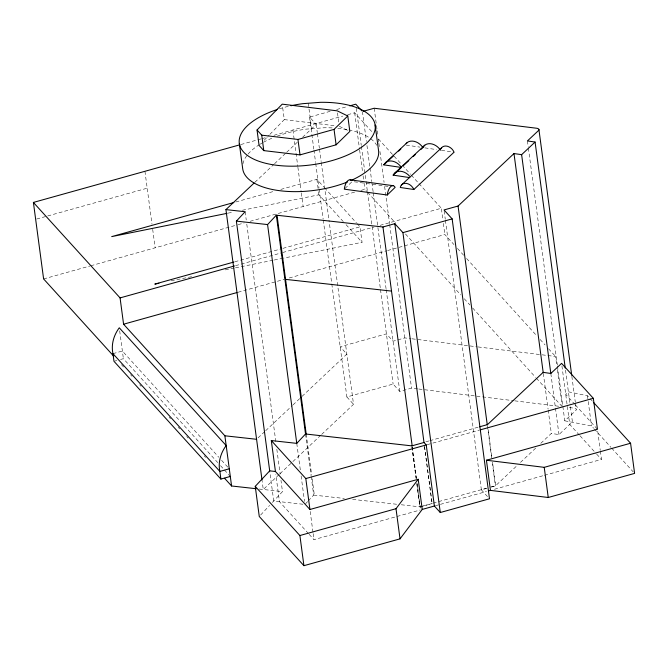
<?xml version="1.0" encoding="UTF-8"?>
<svg xmlns="http://www.w3.org/2000/svg" width="668" height="668" viewBox="0 0 668 668"><rect width="100%" height="100%" fill="white"/><g stroke="black" fill="none" stroke-linecap="round" stroke-linejoin="round"><path stroke-width="0.5" stroke-dasharray="3.34 2.5" d="M260.645 515.02L269.596 505.434M272.344 502.478L282.481 491.623L280.969 480.267M305.593 503.739L307.614 501.576M308.29 500.85L313.676 495.08L311.238 476.752M264.127 140.272L269.162 135.103M269.889 134.368L284.284 119.605L282.497 106.22M345.022 188.476L352.186 181.512M254.859 182.306L273.788 164.445M274.548 163.727L285.904 153.014M286.656 152.296L297.26 142.292M302.562 137.291L316.198 124.423L309.534 117.084L331.645 110.913M258.09 437.857L264.92 431.419M265.68 430.701L292.225 405.643M292.985 404.925L301.335 397.051M302.086 396.341L346.842 354.098L340.187 346.767L386.413 333.866L393.068 341.198L404.833 337.916L411.029 338.684M279.207 474.464L263.276 489.502L262.182 481.302M279.967 473.746L292.1 462.298M292.86 461.58L320.924 435.093M321.684 434.375L353.539 404.307L328.982 220.206M491.397 487.039L495.405 485.92L517.475 465.212M520.481 462.39L536.279 447.56M540.796 443.327L551.325 433.449L558.974 434.559L572.426 421.934L570.013 403.839M562.848 406.361L564.777 420.823L575.991 410.302A4.117 1.854 -7.6 0 0 574.029 408.14L567.157 407.296M336.672 109.51L347.727 106.429M240.931 144.513L256.929 140.046M257.931 139.771L260.929 138.936M261.931 138.652L267.926 136.982M273.93 135.303L342.717 116.107M347.702 114.712L354.675 112.767L372.844 132.79M36.656 219.037L46.71 216.232M47.712 215.956L147.194 188.192M235.804 201.978L274.84 191.081M280.852 189.411L316.882 179.35L323.838 187.015M43.612 278.94L89.829 266.039M90.84 265.764L237.14 224.932M238.142 224.648L244.137 222.978M250.141 221.3L354.917 192.058M360.895 190.397L364.878 189.278L366.982 191.591M234.877 261.764L281.921 248.63M282.923 248.354L359.994 226.844L362.056 242.3L283.449 258.157M235.528 265.68L281.712 252.796M282.714 252.512L374.08 227.02M380.1 225.333L441.348 208.241L442.826 219.371M238.033 292.267L284.217 279.374M289.236 277.971L386.622 250.801M387.632 250.517L444.855 234.543L453.964 244.58M112.959 353.656L122.369 351.026L218.803 457.246M114.921 361.046L116.808 360.52M120.574 359.467L123.396 358.683L217.726 462.59M331.804 283.942L346.884 396.976L393.11 384.075L399.773 391.406L411.53 388.125L417.725 388.893M425.875 441.79L428.856 440.964M429.85 440.68L478.564 427.086M427.244 444.663L479.265 430.142M416.757 483.415L419.88 506.828L422.685 506.043M423.621 505.785L432.154 503.572L419.997 506.962L416.874 483.54M433.031 503.163L486.713 488.174M490.688 487.064L495.656 485.678L492.533 462.264M445.414 220.273L481.377 489.828L486.387 488.433M309.125 534.316L313.96 539.644L420.23 509.985M435.394 505.751L439.394 504.632M440.396 504.357L486.446 491.506M494.454 489.268L543.46 475.591M544.462 475.315L601.476 459.4L600.398 451.359M228.08 213.134L233.182 212.107M242.375 210.253L318.945 194.805L343.285 221.617M171.142 280.81L193.603 276.285M225.25 269.897L234.443 268.043M235.462 267.835L273.237 260.219M274.256 260.011L282.422 258.366M259.184 489.043L282.481 491.623M313.676 495.08L344.354 498.47M352.637 499.388L397.118 504.307M401.259 504.766L420.306 506.878L417.183 483.457M302.888 504.231L273.721 501.008L269.697 470.856M284.284 119.605L335.211 125.793M412.056 338.81L477.094 346.817M478.129 346.942L541.097 354.7M542.132 354.825L555.551 356.478L556.778 365.705M418.761 389.018L513.734 400.716M514.761 400.842L561.22 406.561M354.232 181.796L365.488 183.324M366.507 183.458L371.625 184.159M372.644 184.293L377.762 184.986M378.781 185.128L383.9 185.821M384.918 185.963L387.991 186.38M564.777 420.823L591.497 425.917L593.585 428.213M406.253 145.098L419.955 147.135M424.848 147.862L436.588 149.607M441.473 150.333L454.065 152.204M592.341 401.126L587.473 395.765L568.401 391.782L565.721 394.304L574.689 404.182M339.286 126.294L348.078 130.577M378.439 138.952L401.501 164.353M402.203 165.13L410.586 174.365M411.288 175.133L418.277 182.832M418.978 183.608L441.348 208.241M457.463 248.438L463.767 255.385M466.573 258.474L536.638 335.645M540.136 339.503L545.038 344.905M548.545 348.763L555.551 356.478M575.373 404.942L597.451 429.248M594.278 428.981L610.961 447.36M611.654 448.119L633.206 471.867M367.676 192.367L395.673 223.204M405.476 234L460.761 294.905M464.268 298.755L469.863 304.925M472.66 308.006L535.653 377.395M536.354 378.163L561.546 405.919M579.398 435.085L569.746 424.447L561.863 365.421M580.091 435.845L595.956 453.321M596.641 454.081L601.476 459.4M324.531 187.783L356.52 223.012M357.213 223.78L359.994 226.844M346.066 224.682L362.056 242.3M481.377 489.828L487.473 496.541M346.884 396.976L353.539 404.307M419.88 506.828L421.116 508.189M308.441 533.557L279.458 501.643L275.842 474.505M221.592 460.319L227.88 467.249M220.524 465.671L230.301 476.443M121.459 364.695L123.563 367.016M130.577 374.74L131.98 376.284M139.696 384.785L141.098 386.329M169.154 417.233L170.557 418.778M178.272 427.278L179.675 428.823M186.689 436.546L188.092 438.091M204.224 455.86L205.627 457.405M597.718 431.261L600.265 450.357M587.473 395.765L591.497 425.917M571.85 376.309L575.298 402.128M575.432 403.163L576.259 409.359M565.512 370.114L569.879 402.837M527.436 140.931L528.263 147.127M528.396 148.162L557.337 365.045M557.479 366.081L562.715 405.326M557.329 369.805L562.114 405.668M550.824 373.47L555.308 407.062M555.442 408.081L558.974 434.559M543.309 373.379L548.069 409.008M548.203 410.027L551.325 433.449M488.191 429.683L491.857 457.171M487.415 426.017L491.69 458.031M492.241 462.164L495.405 485.92M444.17 210.971L445.272 219.238M443.368 223.421L444.855 234.543M424.547 446.55L432.154 503.572M424.43 446.416L432.037 503.438M374.189 108.241L377.069 129.868M377.211 130.895L377.762 135.019M378.305 139.136L378.723 142.226M378.856 143.253L379.407 147.377M379.958 151.494L384.083 182.397M384.626 186.514L389.578 223.596M389.711 224.623L411.53 388.125M412.29 446.808L416.498 478.371M411.989 446.892L416.197 478.455M411.864 446.758L416.08 478.321M362.423 111.523L366.415 141.391M366.957 145.507L369.847 167.134M369.98 168.169L371.767 181.554M371.909 182.589L373.145 191.858M373.278 192.885L386.062 288.676M386.204 289.703L399.773 391.406M356.32 108.308L361.263 145.382M361.396 146.409L365.939 180.402M366.072 181.429L367.308 190.697M367.45 191.733L380.368 288.551M380.501 289.578L393.11 384.075M354.675 112.767L359.501 148.956M359.635 149.991L362.532 171.701M363.083 175.843L363.91 182.047M364.052 183.074L364.878 189.278M337.499 112.9L338.876 123.204M316.198 124.423L317.3 132.665M317.434 133.692L319.362 148.112M319.496 149.139L321.141 161.497M321.283 162.533L328.84 219.179M308.249 103.256L311.647 128.715M309.534 117.084L313.801 149.014M313.935 150.041L315.588 162.407M315.722 163.435L319.02 188.151M319.154 189.186L323.145 219.054M323.279 220.081L331.662 282.906M316.882 179.35L318.394 190.689M318.527 191.716L318.945 194.805M292.926 130.001L297.753 166.19M297.895 167.225L301.201 192.042M301.343 193.069L303.138 206.512M306.203 434.066L311.639 474.789M312.181 478.864L314.352 495.155M305.526 433.991L311.096 475.733M310.202 511.496L313.016 532.605M313.15 533.607L313.96 539.644M296.767 443.368L300.299 469.846M301.118 475.95L304.516 501.401M245.139 211.731L246.241 219.997M246.793 224.131L276.009 443.084M276.836 449.28L280.142 474.063M144.939 171.3L151.995 224.172M152.68 229.308L155.151 247.811M119.681 330.827L123.396 358.683M242.901 163.869A68.528 30.895 -7.6 0 1 247.394 154.909M248.079 154.083A68.528 30.895 -7.6 0 1 259.401 144.655M260.186 144.171A68.528 30.895 -7.6 0 1 262.641 142.735M263.493 142.259A68.528 30.895 -7.6 0 1 272.744 137.875M277.187 136.155A68.528 30.895 -7.6 0 1 306.078 129.141L323.813 127.788A68.528 30.895 -7.6 0 1 332.906 127.947M337.808 128.306A68.528 30.895 -7.6 0 1 347.853 129.717M348.846 129.918A68.528 30.895 -7.6 0 1 369.947 138.176M370.798 138.802A68.528 30.895 -7.6 0 1 376.702 145.265M279.424 108.784A68.528 30.895 -7.6 0 1 289.987 105.97"/><path stroke-width="1" d="M255.243 486.346L299.899 535.527L396.007 508.707L418.21 479.273L422.234 509.425L400.023 538.859L303.923 565.679L259.267 516.489L255.243 486.346L269.697 470.856L236.38 221.116L245.139 211.731L225.934 209.61L262.048 480.275M418.21 479.273L309.935 509.492L275.441 471.491L271.308 440.554L296.767 443.368L267.576 224.573L276.335 215.188L382.964 226.986L394.813 223.68L402.929 232.623L440.279 512.515L489.502 498.779L452.152 218.887L444.036 209.944L458.064 206.028L513.984 153.556L521.625 154.667L535.085 142.042L565.237 368.043M296.767 443.368L305.526 433.991L276.335 215.188M257.03 129.993L282.222 104.158L337.231 110.846L347.777 115.981L349.84 131.429L336.104 144.822L300.015 154.892L263.785 150.609L259.084 145.44L257.03 129.993L261.722 135.161L263.785 150.609M261.722 135.161L297.953 139.453L334.042 129.383L347.777 115.981M387.256 195.006L395.147 187.349A9.653 4.476 -82.3 0 0 390.605 186.689A9.653 4.476 -82.3 0 0 387.256 195.006L344.304 189.178A9.653 4.476 -82.3 0 1 351.577 180.669M225.934 209.61L254.107 183.024M593.727 402.654L630.575 443.243L634.6 473.395L548.244 497.493L490.454 490.387L486.429 460.235L597.451 429.248L593.318 398.312L561.588 363.359L550.824 373.47L543.176 372.36L487.506 424.589L479.557 426.81M385.737 162.474L407.204 142.576M409.785 177.613L393.151 175.141L401.426 167.468A11.824 8.893 47.2 0 0 383.816 164.854L386.772 162.107M388.993 160.053L393.435 155.936M398.612 151.127L400.833 149.073M395.08 172.77L424.815 145.19M403.647 165.413L408.824 160.612M413.267 156.487L415.488 154.433M420.665 149.632L422.886 147.57A11.824 8.893 47.2 0 1 440.504 150.183M401.384 185.053L441.606 147.753M413.843 189.503A8.183 6.154 47.2 0 0 406.378 183.391A8.183 6.154 47.2 0 0 400.282 187.483L413.843 189.503L454.065 152.204A8.183 6.154 47.2 0 0 447.36 146.25A8.183 6.154 47.2 0 0 440.905 148.872M349.74 105.87L355.768 104.183L361.764 110.788M113.744 356.194L43.612 278.94L33.4 202.429L239.929 144.789M363.409 111.247L374.189 108.241L536.688 128.248A4.117 1.854 -7.6 0 1 538.65 130.41L527.436 140.931L535.085 142.042M233.808 202.538L111.698 236.614L227.062 213.343M233.883 262.04L154.809 284.109L158.892 283.282M33.4 202.429L120.073 297.903L234.526 265.964M402.929 232.623L452.152 218.887M120.073 297.903L123.58 324.205L237.031 292.542M229.283 468.786L219.872 471.416L112.959 353.656A32.532 27.672 -42.5 0 1 119.271 327.796L226.185 445.564A32.532 27.672 -42.5 0 0 219.872 471.416L220.891 479.073L230.301 476.443M271.308 440.554L305.81 478.555L426.242 444.938L434.392 506.027L440.279 512.515M480.267 429.866L593.318 398.312M486.429 460.235L544.228 467.341L630.575 443.243M422.234 509.425L434.392 506.027M488.45 490.947L490.454 490.387M236.38 221.116L267.576 224.573M285.562 279.374L391.515 291.098M305.526 433.991L411.847 445.873L424.005 442.483L394.813 223.68M123.58 324.205L224.874 435.786L256.579 439.293M269.697 470.856L275.441 471.491M224.565 478.263L231.579 485.987L256.12 488.709M350.107 179.834L393.06 185.671M383.816 164.854L401.426 167.468M423.888 442.35L426.242 444.938M220.891 479.073L113.986 361.304L112.959 353.656M538.917 129.475L571.716 375.282M521.625 154.667L550.824 373.47M513.984 153.556L543.176 372.36M544.228 467.341L548.244 497.493M458.064 206.028L487.281 424.982M375.132 124.974L378.531 150.434A68.528 30.895 -7.6 0 1 351.41 180.302M382.964 226.986L412.156 445.79M396.007 508.707L400.023 538.859M334.042 129.383L336.104 144.822M297.953 139.453L300.015 154.892M277.011 215.263L306.203 434.066M305.81 478.555L309.935 509.492M299.899 535.527L303.923 565.679M239.336 143.511L242.734 168.979A68.528 30.895 -7.6 0 0 347.652 181.896M224.874 435.786L231.579 485.987M277.521 109.393A68.528 30.895 -7.6 0 0 257.898 160.904A68.528 30.895 -7.6 0 0 366.857 142.927A68.528 30.895 -7.6 0 0 320.415 102.321L302.679 103.682A68.528 30.895 -7.6 0 0 290.947 105.753M393.151 175.141A11.824 8.893 47.2 0 1 409.542 176.152M406.111 143.645A11.824 8.893 47.2 0 1 422.886 147.57"/></g></svg>
